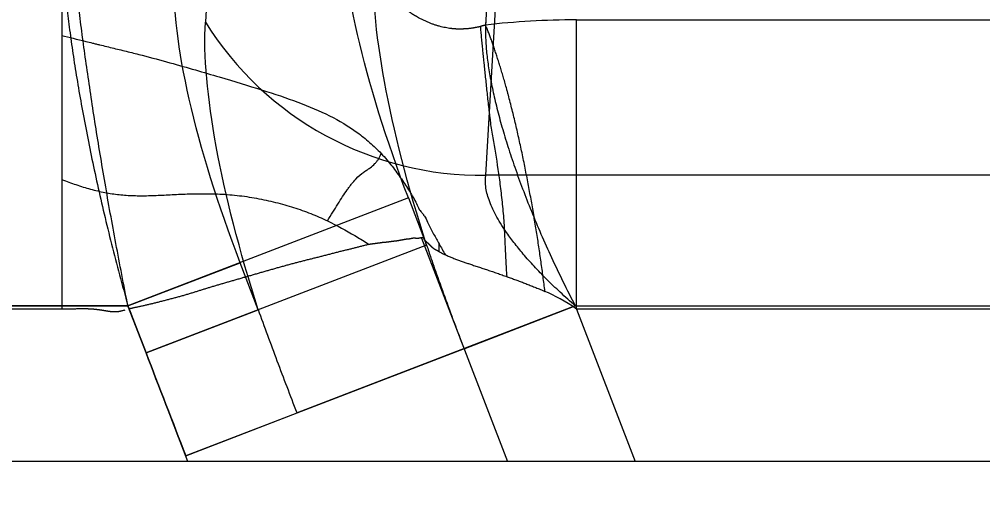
# Model space of a CAD drawing. Header units: millimetres. Extents: x 117382 to 126876, y -1151 to 1280.
# Drawn here: x 125438.44 to 125444.63, y 808.44 to 811.59 of the extents above; entities that cross this region are included whole.
import ezdxf

# ---------------------------------------------------------------- set-up
doc = ezdxf.new("R2010")
doc.units = ezdxf.units.MM
doc.linetypes.add('HIDDEN', pattern=[0])
for name, color, linetype in [('DIE_P', 2, 'Continuous'), ('DIM', 4, 'Continuous'), ('PRESS', 3, 'Continuous'), ('TEXT', 4, 'Continuous')]:
    doc.layers.add(name, color=color, linetype=linetype)
doc.styles.get("Standard").update_dxf_attribs({"font": 'txt.shx', "width": 0.85, "bigfont": 'ctxt.shx'})
doc.dimstyles.new('T-2-WX', dxfattribs={"dimtxt": 2, "dimasz": 2, "dimexe": 0.5, "dimexo": 0.5, "dimgap": 0.5, "dimtad": 1, "dimtxsty": 'Standard', "dimblk": 'OPEN30', "dimcen": 0, "dimazin": 3, "dimtfac": 1, "dimtmove": 0, "dimatfit": 3, "dimldrblk": 'OPEN30', "dimlwd": -1, "dimlwe": -1})

# ---------------------------------------------------------------- blocks, each defined once
blk = doc.blocks.new('*u7587')
at = {"layer": 'DIE_P', "color": 155, "linetype": 'Continuous', "lineweight": 13}
for p, q in [((-46.1064, -35.3862), (-46.248, -37.8074)), ((-45.6636, -39.6318), (-45.6636, -37.7742)), ((-45.6636, -37.7742), (-36.4846, -37.7742)), ((-46.6597, -39.1774), (-46.1083, -40.6114)), ((-48.9724, -39.6318), (-59.8034, -39.6318)), ((-48.1618, -40.6114), (-48.5423, -39.6216)), ((-45.6636, -39.6318), (-45.287, -40.6114)), ((-36.4846, -39.6318), (-45.6636, -39.6318))]:
    blk.add_line(p, q, dxfattribs=at)
for centre, major_axis, ratio, start_param, end_param in [((-44.9316, -39.6781), (-3.2793, 0.6093), 0.550023, 5.03817, 5.225038), ((-44.9316, -41.5356), (-1.2412, 2.0298), 0.288266, 5.715577, 5.902445)]:
    blk.add_ellipse(centre, major_axis=major_axis, ratio=ratio, start_param=start_param, end_param=end_param, dxfattribs=at)
for points, knots in [([(-48.9742, -36.086), (-48.9739, -36.0874), (-48.9733, -36.0901), (-48.9732, -36.0941), (-48.9731, -36.0981), (-48.973, -36.102), (-48.9729, -36.106), (-48.9728, -36.1099), (-48.9727, -36.1138), (-48.9726, -36.1176), (-48.9725, -36.1214), (-48.9724, -36.1252), (-48.9724, -36.1289), (-48.9724, -36.1326), (-48.9724, -36.1363), (-48.9723, -36.1399), (-48.9723, -36.1436), (-48.9723, -36.1472), (-48.9723, -36.1507), (-48.9723, -36.1542), (-48.9723, -36.1577), (-48.9723, -36.1612), (-48.9723, -36.1646), (-48.9723, -36.168), (-48.9722, -36.1714), (-48.9722, -36.1747), (-48.9722, -36.178), (-48.9722, -36.1813), (-48.9722, -36.1845), (-48.9722, -36.1877), (-48.9722, -36.1909), (-48.9722, -36.194), (-48.9721, -36.1971), (-48.9721, -36.2001), (-48.9721, -36.2032), (-48.9721, -36.2061), (-48.9722, -36.2091), (-48.9722, -36.212), (-48.9722, -36.2149), (-48.9722, -36.2177), (-48.9722, -36.2205), (-48.9722, -36.2232), (-48.9723, -36.226), (-48.9723, -36.2286), (-48.9723, -36.2313), (-48.9726, -36.2459), (-48.9728, -36.273), (-48.9727, -36.313), (-48.9724, -36.3538), (-48.9724, -36.3966), (-48.9723, -36.4411), (-48.9723, -36.487), (-48.9724, -36.5326), (-48.9723, -36.5781), (-48.9722, -36.6232), (-48.9723, -36.668), (-48.9724, -36.7123), (-48.9725, -36.7684), (-48.9722, -36.8371), (-48.972, -36.9193), (-48.9715, -37.0025), (-48.9712, -37.0866), (-48.9713, -37.1716), (-48.9715, -37.2575), (-48.9719, -37.3441), (-48.9721, -37.4314), (-48.9724, -37.5194), (-48.9724, -37.5881), (-48.9724, -37.637), (-48.9724, -37.6658), (-48.9724, -37.6948), (-48.9724, -37.724), (-48.9724, -37.7535), (-48.9724, -37.7833), (-48.9725, -37.8132), (-48.9725, -37.8434), (-48.9725, -37.8637), (-48.9725, -37.8738)], [0, 0, 0, 0, 0.003219, 0.006298, 0.009334, 0.012371, 0.015396, 0.018392, 0.021348, 0.024262, 0.027139, 0.029983, 0.032798, 0.035585, 0.038345, 0.041078, 0.043782, 0.046457, 0.049101, 0.051717, 0.054304, 0.056862, 0.05939, 0.061888, 0.064357, 0.066796, 0.069205, 0.071585, 0.073935, 0.076255, 0.078545, 0.080806, 0.083036, 0.085237, 0.087408, 0.089549, 0.09166, 0.093741, 0.095792, 0.097813, 0.099804, 0.101764, 0.103695, 0.105596, 0.107467, 0.109308, 0.13671, 0.164111, 0.191519, 0.218907, 0.24856, 0.277558, 0.305923, 0.33365, 0.360727, 0.387155, 0.412953, 0.438112, 0.483701, 0.528877, 0.573637, 0.618, 0.66196, 0.705528, 0.748765, 0.791658, 0.834229, 0.876509, 0.890009, 0.903562, 0.917168, 0.930831, 0.944556, 0.958339, 0.972175, 0.986063, 1, 1, 1, 1]), ([(-46.2795, -37.8162), (-46.2815, -37.8168), (-46.2854, -37.818), (-46.2913, -37.8195), (-46.2972, -37.8208), (-46.303, -37.822), (-46.3088, -37.823), (-46.3145, -37.8239), (-46.3202, -37.8249), (-46.3258, -37.8258), (-46.3315, -37.8268), (-46.3371, -37.8277), (-46.3427, -37.8285), (-46.3483, -37.8293), (-46.3539, -37.8299), (-46.3595, -37.8306), (-46.365, -37.8311), (-46.3705, -37.8316), (-46.376, -37.832), (-46.3814, -37.8323), (-46.3868, -37.8326), (-46.3922, -37.8328), (-46.3976, -37.833), (-46.4029, -37.8332), (-46.4083, -37.8333), (-46.4136, -37.8333), (-46.4188, -37.8333), (-46.4241, -37.8332), (-46.4293, -37.8331), (-46.4345, -37.8329), (-46.4397, -37.8326), (-46.4448, -37.8323), (-46.4499, -37.8319), (-46.455, -37.8315), (-46.4601, -37.831), (-46.4652, -37.8305), (-46.4746, -37.8294), (-46.4884, -37.8275), (-46.5067, -37.8242), (-46.5251, -37.8202), (-46.5437, -37.8156), (-46.5624, -37.8102), (-46.5811, -37.8041), (-46.6, -37.7972), (-46.6188, -37.7896), (-46.6378, -37.7812), (-46.6567, -37.7721), (-46.6704, -37.7649), (-46.679, -37.7602), (-46.6825, -37.7583), (-46.686, -37.7563), (-46.6895, -37.7543), (-46.693, -37.7523), (-46.6965, -37.7503), (-46.6999, -37.7482), (-46.7034, -37.7461), (-46.7069, -37.744), (-46.7103, -37.7419), (-46.7137, -37.7397), (-46.7172, -37.7376), (-46.7206, -37.7354), (-46.724, -37.7332), (-46.7274, -37.7309), (-46.7308, -37.7287), (-46.7342, -37.7264), (-46.7375, -37.7241), (-46.7409, -37.7218), (-46.7443, -37.7194), (-46.7476, -37.7171), (-46.7509, -37.7147), (-46.7543, -37.7123), (-46.7576, -37.7098), (-46.7609, -37.7074), (-46.7642, -37.7049), (-46.7675, -37.7024), (-46.7707, -37.6998), (-46.774, -37.6973), (-46.7772, -37.6947), (-46.7805, -37.6921), (-46.7837, -37.6895), (-46.7869, -37.6869), (-46.7901, -37.6842), (-46.7933, -37.6815), (-46.7965, -37.6788), (-46.7997, -37.6761), (-46.8029, -37.6733), (-46.806, -37.6705), (-46.8092, -37.6677), (-46.8123, -37.6649), (-46.8154, -37.6621), (-46.8185, -37.6592), (-46.8216, -37.6563), (-46.8247, -37.6534), (-46.8277, -37.6505), (-46.8308, -37.6475), (-46.8338, -37.6445), (-46.8368, -37.6415), (-46.8398, -37.6385), (-46.8428, -37.6355), (-46.8458, -37.6324), (-46.8488, -37.6293), (-46.8517, -37.6262), (-46.8547, -37.6231), (-46.8576, -37.6199), (-46.8605, -37.6168), (-46.8634, -37.6136), (-46.8663, -37.6104), (-46.8691, -37.6071), (-46.872, -37.6039), (-46.8748, -37.6006), (-46.8777, -37.5973), (-46.8805, -37.594), (-46.8833, -37.5906), (-46.886, -37.5872), (-46.8888, -37.5839), (-46.8915, -37.5805), (-46.8943, -37.577), (-46.897, -37.5736), (-46.8997, -37.5701), (-46.9023, -37.5666), (-46.905, -37.5631), (-46.9076, -37.5596), (-46.9103, -37.556), (-46.9129, -37.5524), (-46.9155, -37.5488), (-46.918, -37.5452), (-46.9206, -37.5415), (-46.9231, -37.5378), (-46.9256, -37.5342), (-46.9281, -37.5304), (-46.9306, -37.5267), (-46.9331, -37.523), (-46.9355, -37.5192), (-46.9379, -37.5154), (-46.9404, -37.5116), (-46.9427, -37.5077), (-46.9451, -37.5038), (-46.9475, -37.4999), (-46.9498, -37.496), (-46.9521, -37.492), (-46.9544, -37.4881), (-46.9566, -37.4841), (-46.9589, -37.4801), (-46.9612, -37.476), (-46.9634, -37.4719), (-46.9655, -37.4679), (-46.9674, -37.4641), (-46.9696, -37.4597), (-46.9711, -37.4568), (-46.9721, -37.455)], [0, 0, 0, 0, 0.007821, 0.015498, 0.022928, 0.030126, 0.037174, 0.044163, 0.051157, 0.058179, 0.065219, 0.072247, 0.079233, 0.08616, 0.09303, 0.099848, 0.106625, 0.113347, 0.119989, 0.126567, 0.133105, 0.139626, 0.146143, 0.152622, 0.159058, 0.165453, 0.171804, 0.17811, 0.184372, 0.19059, 0.196769, 0.202931, 0.20907, 0.215185, 0.221274, 0.227329, 0.233346, 0.254923, 0.276846, 0.299043, 0.321418, 0.344201, 0.367233, 0.390612, 0.41437, 0.438455, 0.462958, 0.487835, 0.492511, 0.497191, 0.501877, 0.506568, 0.511266, 0.515969, 0.520678, 0.525394, 0.530117, 0.534845, 0.539578, 0.544317, 0.54906, 0.553809, 0.558564, 0.563326, 0.568095, 0.572871, 0.577656, 0.582447, 0.587246, 0.592051, 0.596863, 0.601681, 0.606506, 0.611338, 0.616178, 0.621025, 0.62588, 0.630743, 0.635613, 0.640492, 0.645378, 0.650271, 0.655171, 0.66008, 0.664998, 0.669925, 0.674858, 0.679797, 0.684744, 0.689702, 0.69467, 0.699646, 0.704629, 0.709619, 0.714617, 0.719622, 0.724637, 0.72966, 0.734693, 0.739735, 0.744786, 0.749847, 0.754917, 0.759994, 0.765079, 0.770173, 0.775276, 0.780388, 0.785509, 0.79064, 0.795781, 0.800933, 0.806094, 0.811266, 0.816448, 0.82164, 0.826841, 0.832052, 0.837273, 0.842503, 0.847744, 0.852994, 0.858255, 0.863526, 0.868811, 0.874109, 0.879419, 0.884741, 0.890072, 0.895413, 0.900762, 0.906121, 0.911491, 0.916872, 0.922268, 0.927683, 0.933119, 0.938569, 0.944027, 0.949482, 0.954944, 0.960435, 0.965975, 0.971591, 0.977311, 0.982817, 0.98769, 0.992202, 1, 1, 1, 1]), ([(-46.2485, -37.8084), (-46.2494, -37.8085), (-46.2511, -37.8087), (-46.2538, -37.8091), (-46.2566, -37.8097), (-46.2594, -37.8103), (-46.2622, -37.811), (-46.2651, -37.8118), (-46.268, -37.8127), (-46.2709, -37.8135), (-46.2738, -37.8144), (-46.2767, -37.8153), (-46.2786, -37.8159), (-46.2795, -37.8162)], [0, 0, 0, 0, 0.07697, 0.157414, 0.241547, 0.329382, 0.420444, 0.514176, 0.610005, 0.70728, 0.805215, 0.903002, 1, 1, 1, 1]), ([(-46.1106, -39.4224), (-46.1126, -39.3891), (-46.1146, -39.3539), (-46.1185, -39.2801), (-46.1203, -39.2414), (-46.1226, -39.191), (-46.1231, -39.1809), (-46.124, -39.1603), (-46.1244, -39.1499), (-46.126, -39.119), (-46.1296, -39.0576), (-46.1383, -38.958), (-46.1471, -38.8815), (-46.1565, -38.8067), (-46.1615, -38.7702), (-46.1771, -38.6635), (-46.1883, -38.5961), (-46.2026, -38.5157), (-46.2053, -38.4995), (-46.2105, -38.4667), (-46.2142, -38.4418), (-46.2175, -38.4165), (-46.2196, -38.3996), (-46.2206, -38.3911), (-46.2236, -38.3656), (-46.2255, -38.3488), (-46.2312, -38.2989), (-46.2347, -38.2663), (-46.2415, -38.2026), (-46.2448, -38.1716), (-46.2497, -38.1263), (-46.2513, -38.1114), (-46.2544, -38.082), (-46.256, -38.0674), (-46.2604, -38.0241), (-46.2633, -37.996), (-46.2674, -37.9551), (-46.2688, -37.9417), (-46.2707, -37.9218), (-46.2714, -37.9152), (-46.2726, -37.9021), (-46.2732, -37.8955), (-46.2744, -37.8825), (-46.2749, -37.8761), (-46.276, -37.8634), (-46.2766, -37.8573), (-46.2777, -37.8452), (-46.2782, -37.8393), (-46.279, -37.8277), (-46.2793, -37.822), (-46.2795, -37.8163)], [0, 0, 0, 0, 0.0625, 0.0625, 0.125, 0.125, 0.140625, 0.140625, 0.15625, 0.15625, 0.1875, 0.25, 0.3125, 0.3125, 0.375, 0.375, 0.5, 0.5, 0.53125, 0.53125, 0.5625, 0.578125, 0.578125, 0.59375, 0.59375, 0.625, 0.625, 0.6875, 0.6875, 0.75, 0.75, 0.78125, 0.78125, 0.8125, 0.8125, 0.875, 0.875, 0.90625, 0.90625, 0.921875, 0.921875, 0.9375, 0.9375, 0.953125, 0.953125, 0.96875, 0.96875, 0.984375, 0.984375, 1, 1, 1, 1]), ([(-45.8666, -39.5182), (-45.8685, -39.5026), (-45.8725, -39.4712), (-45.8786, -39.4241), (-45.885, -39.3767), (-45.8916, -39.329), (-45.8985, -39.2809), (-45.9057, -39.2326), (-45.9132, -39.1839), (-45.9209, -39.135), (-45.9288, -39.0859), (-45.937, -39.0366), (-45.9454, -38.9872), (-45.954, -38.9377), (-45.9629, -38.8882), (-45.972, -38.8386), (-45.9815, -38.789), (-45.9912, -38.7394), (-46.0012, -38.69), (-46.0114, -38.6407), (-46.0218, -38.5916), (-46.0325, -38.5428), (-46.0435, -38.4942), (-46.0547, -38.446), (-46.0662, -38.3981), (-46.0779, -38.3507), (-46.0898, -38.3037), (-46.0996, -38.2665), (-46.1072, -38.2385), (-46.1123, -38.2196), (-46.1174, -38.201), (-46.1225, -38.1827), (-46.1277, -38.1646), (-46.1328, -38.1468), (-46.1379, -38.1292), (-46.143, -38.1119), (-46.1481, -38.0949), (-46.1532, -38.0781), (-46.1583, -38.0616), (-46.1634, -38.0454), (-46.1685, -38.0294), (-46.1735, -38.0136), (-46.1786, -37.9981), (-46.1836, -37.9829), (-46.1886, -37.9678), (-46.1936, -37.953), (-46.1986, -37.9384), (-46.2035, -37.924), (-46.2086, -37.91), (-46.2136, -37.8963), (-46.2185, -37.8828), (-46.2235, -37.8696), (-46.2284, -37.8568), (-46.2335, -37.8444), (-46.2385, -37.8322), (-46.2436, -37.8202), (-46.2468, -37.8123), (-46.2485, -37.8084)], [0, 0, 0, 0, 0.022678, 0.045521, 0.068563, 0.09183, 0.115344, 0.139117, 0.163149, 0.187423, 0.211929, 0.236664, 0.261633, 0.286845, 0.312311, 0.338045, 0.364049, 0.390299, 0.416786, 0.443522, 0.470532, 0.497811, 0.52535, 0.553144, 0.581207, 0.609562, 0.638224, 0.6672, 0.679318, 0.691397, 0.703437, 0.715425, 0.727357, 0.739242, 0.751083, 0.762881, 0.774635, 0.786345, 0.798009, 0.809627, 0.8212, 0.832726, 0.844212, 0.85567, 0.867108, 0.878546, 0.889968, 0.901339, 0.912627, 0.923838, 0.934993, 0.946081, 0.957028, 0.967797, 0.978491, 0.989228, 1, 1, 1, 1]), ([(-48.9725, -37.8738), (-48.9725, -37.8923), (-48.9726, -37.9294), (-48.9726, -37.9856), (-48.9725, -38.0426), (-48.9724, -38.1002), (-48.9723, -38.1586), (-48.9722, -38.2177), (-48.9722, -38.2776), (-48.9722, -38.3381), (-48.9723, -38.3994), (-48.9723, -38.4613), (-48.9724, -38.524), (-48.9724, -38.5731), (-48.9724, -38.6088), (-48.9723, -38.6314), (-48.9723, -38.6556), (-48.9722, -38.6812), (-48.9722, -38.7084), (-48.9721, -38.7372), (-48.9721, -38.7675), (-48.9721, -38.7882), (-48.9721, -38.7988)], [0, 0, 0, 0, 0.06246, 0.125323, 0.18859, 0.252275, 0.316362, 0.380877, 0.445897, 0.511333, 0.577185, 0.643487, 0.710252, 0.77746, 0.799746, 0.823611, 0.849065, 0.87611, 0.904735, 0.934932, 0.966688, 1, 1, 1, 1]), ([(-48.9724, -37.8739), (-48.9257, -37.8861), (-48.8746, -37.8987), (-48.8042, -37.9159), (-48.7827, -37.9211), (-48.7603, -37.9266), (-48.7453, -37.9303), (-48.7377, -37.9322), (-48.6996, -37.9416), (-48.6384, -37.9563), (-48.5771, -37.9712), (-48.516, -37.9863), (-48.4856, -37.994), (-48.3951, -38.0174), (-48.336, -38.0334), (-48.2219, -38.0651), (-48.1667, -38.0808), (-48.0606, -38.1113), (-48.0096, -38.1262), (-47.8625, -38.1697), (-47.7723, -38.1969), (-47.6049, -38.2499), (-47.5275, -38.2758), (-47.3827, -38.33), (-47.3153, -38.3584), (-47.1887, -38.422), (-47.1294, -38.4572), (-47.0462, -38.5173), (-47.0193, -38.5387), (-46.968, -38.5836), (-46.9435, -38.6071), (-46.9201, -38.6321)], [0, 0, 0, 0, 0.0625, 0.0625, 0.078125, 0.085937, 0.085937, 0.09375, 0.09375, 0.125, 0.15625, 0.15625, 0.1875, 0.1875, 0.25, 0.25, 0.3125, 0.3125, 0.375, 0.375, 0.5, 0.5, 0.625, 0.625, 0.75, 0.75, 0.875, 0.875, 0.9375, 0.9375, 1, 1, 1, 1]), ([(-48.9721, -38.7988), (-48.9721, -38.8114), (-48.9721, -38.8373), (-48.9721, -38.8771), (-48.9722, -38.9189), (-48.9723, -38.9627), (-48.9723, -39.0085), (-48.9724, -39.0563), (-48.9724, -39.1007), (-48.9724, -39.1408), (-48.9725, -39.1756), (-48.9725, -39.2095), (-48.9725, -39.2426), (-48.9726, -39.2748), (-48.9727, -39.3061), (-48.9727, -39.3366), (-48.9728, -39.3661), (-48.9727, -39.3947), (-48.9727, -39.4225), (-48.9727, -39.4493), (-48.9727, -39.4752), (-48.9726, -39.5002), (-48.9726, -39.5243), (-48.9726, -39.5475), (-48.9725, -39.5698), (-48.9724, -39.5913), (-48.9723, -39.6118), (-48.9724, -39.6251), (-48.9724, -39.6317)], [0, 0, 0, 0, 0.046005, 0.094351, 0.144998, 0.197943, 0.253248, 0.310817, 0.370611, 0.413524, 0.455324, 0.496045, 0.535675, 0.574218, 0.6117, 0.648103, 0.683412, 0.717639, 0.750769, 0.782786, 0.813707, 0.843536, 0.87228, 0.899956, 0.92659, 0.952182, 0.976684, 1, 1, 1, 1]), ([(-46.5457, -39.264), (-46.5457, -39.2632), (-46.5458, -39.2625), (-46.5463, -39.2477), (-46.5465, -39.2296), (-46.5468, -39.2134)], [0, 0, 0, 0, 0.053088, 0.053088, 1, 1, 1, 1]), ([(-46.5457, -39.2636), (-46.5425, -39.2654), (-46.5361, -39.2689), (-46.5264, -39.2739), (-46.5167, -39.2786), (-46.5101, -39.2817), (-46.5069, -39.2832)], [0, 0, 0, 0, 0.256753, 0.509547, 0.756817, 1, 1, 1, 1]), ([(-46.5069, -39.2832), (-46.5029, -39.2851), (-46.495, -39.2888), (-46.483, -39.2939), (-46.4711, -39.2989), (-46.4591, -39.3038), (-46.4471, -39.3085), (-46.4351, -39.313), (-46.4231, -39.3174), (-46.4111, -39.3218), (-46.3991, -39.326), (-46.3871, -39.3301), (-46.3752, -39.3343), (-46.3633, -39.3383), (-46.3515, -39.3422), (-46.3388, -39.3465), (-46.3251, -39.351), (-46.3104, -39.3559), (-46.2957, -39.3608), (-46.2808, -39.3657), (-46.2657, -39.3707), (-46.2506, -39.3757), (-46.2354, -39.3808), (-46.2201, -39.3859), (-46.2047, -39.3911), (-46.1892, -39.3963), (-46.1736, -39.4017), (-46.1579, -39.4071), (-46.1422, -39.4126), (-46.1264, -39.4181), (-46.1158, -39.4219), (-46.1105, -39.4238)], [0, 0, 0, 0, 0.036961, 0.073127, 0.108507, 0.143288, 0.177724, 0.211595, 0.24475, 0.277355, 0.309598, 0.341445, 0.372636, 0.403284, 0.433471, 0.463267, 0.499678, 0.535914, 0.572026, 0.60798, 0.643943, 0.679865, 0.715633, 0.751244, 0.786866, 0.822499, 0.858092, 0.893605, 0.929055, 0.964513, 1, 1, 1, 1]), ([(-46.1105, -39.4238), (-46.1058, -39.4255), (-46.0966, -39.4288), (-46.0826, -39.4339), (-46.0685, -39.439), (-46.0544, -39.4441), (-46.0402, -39.4493), (-46.026, -39.4547), (-46.0118, -39.4601), (-45.9975, -39.4657), (-45.9832, -39.4713), (-45.9688, -39.477), (-45.9542, -39.4824), (-45.9397, -39.4881), (-45.9252, -39.494), (-45.9106, -39.5), (-45.896, -39.506), (-45.8813, -39.5121), (-45.8715, -39.5162), (-45.8666, -39.5182)], [0, 0, 0, 0, 0.058182, 0.116306, 0.174537, 0.232905, 0.291372, 0.349882, 0.408407, 0.466973, 0.525674, 0.584534, 0.643513, 0.702577, 0.76176, 0.821097, 0.880599, 0.940249, 1, 1, 1, 1])]:
    blk.add_open_spline(points, degree=3, knots=knots, dxfattribs=at)
at = {"layer": 'DIE_P', "color": 2, "linetype": 'Continuous', "lineweight": 13}
for points, degree, knots in [([(-47.2656, -39.065), (-47.2414, -39.0263), (-47.2192, -38.9904), (-47.1773, -38.9243), (-47.1577, -38.8939), (-47.1336, -38.8597), (-47.1288, -38.853), (-47.1192, -38.8401), (-47.1145, -38.8339), (-47.1004, -38.8163), (-47.0911, -38.8059), (-47.0642, -38.778), (-47.0472, -38.7639), (-47.0242, -38.747), (-47.0169, -38.7421), (-47.0068, -38.7354), (-47.0035, -38.7333), (-46.9972, -38.729), (-46.982, -38.7182), (-46.9692, -38.7069), (-46.9559, -38.6931), (-46.9498, -38.686), (-46.9443, -38.6788), (-46.9408, -38.674), (-46.9391, -38.6716), (-46.9342, -38.6638), (-46.9312, -38.6581), (-46.9254, -38.6458), (-46.9227, -38.6392), (-46.9201, -38.6321)], 3, [0, 0, 0, 0, 0.125, 0.125, 0.25, 0.25, 0.28125, 0.28125, 0.3125, 0.3125, 0.375, 0.375, 0.5, 0.5, 0.5625, 0.5625, 0.59375, 0.59375, 0.625, 0.75, 0.75, 0.8125, 0.84375, 0.84375, 0.875, 0.875, 0.9375, 0.9375, 1, 1, 1, 1]), ([(-46.9201, -38.6321), (-46.8944, -38.6594), (-46.871, -38.6872), (-46.8384, -38.7288), (-46.828, -38.7427), (-46.8081, -38.7699), (-46.7987, -38.7833), (-46.7806, -38.8092), (-46.7717, -38.8221), (-46.754, -38.8484), (-46.7453, -38.8618), (-46.7328, -38.8821), (-46.7288, -38.8887), (-46.721, -38.9019), (-46.7172, -38.9084), (-46.7061, -38.928), (-46.6989, -38.9412), (-46.6854, -38.9681), (-46.6805, -38.9798), (-46.6762, -38.9891), (-46.6755, -38.9907), (-46.6744, -38.9927), (-46.6741, -38.9933), (-46.6734, -38.9944), (-46.6713, -38.9974), (-46.6652, -39.004), (-46.6568, -39.0137), (-46.6508, -39.0216), (-46.6496, -39.0232), (-46.6471, -39.0268), (-46.6457, -39.0286), (-46.642, -39.0342), (-46.6303, -39.0528), (-46.6222, -39.071), (-46.6123, -39.0941), (-46.6068, -39.1053), (-46.5978, -39.1223), (-46.5947, -39.1281), (-46.5885, -39.1394), (-46.573, -39.1672), (-46.5582, -39.1931), (-46.5468, -39.2134)], 3, [0, 0, 0, 0, 0.125, 0.125, 0.1875, 0.1875, 0.25, 0.25, 0.3125, 0.3125, 0.375, 0.375, 0.40625, 0.40625, 0.4375, 0.4375, 0.5, 0.5, 0.5625, 0.5625, 0.578125, 0.578125, 0.585937, 0.585937, 0.59375, 0.625, 0.65625, 0.65625, 0.664062, 0.664062, 0.671875, 0.671875, 0.6875, 0.75, 0.75, 0.8125, 0.8125, 0.84375, 0.84375, 0.875, 1, 1, 1, 1]), ([(-48.9723, -38.7987), (-48.9576, -38.8047), (-48.9427, -38.8106), (-48.9125, -38.8219), (-48.8972, -38.8274), (-48.8663, -38.838), (-48.8507, -38.8432), (-48.8196, -38.8528), (-48.804, -38.8573), (-48.7575, -38.8699), (-48.7266, -38.877), (-48.6652, -38.8887), (-48.6347, -38.8933), (-48.5735, -38.9), (-48.5428, -38.9021), (-48.496, -38.9036), (-48.4802, -38.9038), (-48.4484, -38.9039), (-48.4323, -38.9036), (-48.3998, -38.9029), (-48.3833, -38.9023), (-48.3498, -38.901), (-48.3328, -38.9002), (-48.2809, -38.8977), (-48.2451, -38.8958), (-48.1712, -38.8926), (-48.1329, -38.8913), (-48.0539, -38.8904), (-48.0132, -38.8907), (-47.9511, -38.8932), (-47.9302, -38.8944), (-47.8883, -38.8975), (-47.8673, -38.8994), (-47.8252, -38.904), (-47.8041, -38.9067), (-47.7622, -38.9128), (-47.7413, -38.9162), (-47.6999, -38.9238), (-47.6792, -38.928), (-47.6385, -38.9369), (-47.6184, -38.9416), (-47.559, -38.9564), (-47.5204, -38.9674), (-47.464, -38.9853), (-47.4455, -38.9916), (-47.4086, -39.0046), (-47.3904, -39.0114), (-47.3361, -39.0328), (-47.3005, -39.0483), (-47.2656, -39.065)], 3, [0, 0, 0, 0, 0.03125, 0.03125, 0.0625, 0.0625, 0.09375, 0.09375, 0.125, 0.125, 0.1875, 0.1875, 0.25, 0.25, 0.3125, 0.3125, 0.34375, 0.34375, 0.375, 0.375, 0.40625, 0.40625, 0.4375, 0.4375, 0.5, 0.5, 0.5625, 0.5625, 0.625, 0.625, 0.65625, 0.65625, 0.6875, 0.6875, 0.71875, 0.71875, 0.75, 0.75, 0.78125, 0.78125, 0.8125, 0.8125, 0.875, 0.875, 0.90625, 0.90625, 0.9375, 0.9375, 1, 1, 1, 1]), ([(-47.2656, -39.065), (-47.2043, -39.0943), (-47.1432, -39.1276), (-47.0624, -39.1756), (-47.036, -39.1922), (-47.0058, -39.2114), (-47.001, -39.2145), (-46.996, -39.2179)], 3, [0, 0, 0, 0, 0.629976, 0.629976, 0.944964, 0.944964, 1, 1, 1, 1]), ([(-46.9998, -39.2153), (-46.9983, -39.2151), (-46.9953, -39.2147), (-46.9908, -39.214), (-46.9862, -39.2134), (-46.9816, -39.2128), (-46.9769, -39.2123), (-46.9723, -39.2117), (-46.9676, -39.2111), (-46.963, -39.2105), (-46.9585, -39.2099), (-46.954, -39.2093), (-46.9495, -39.2087), (-46.9452, -39.2081), (-46.941, -39.2075), (-46.9368, -39.2069), (-46.9328, -39.2063), (-46.9289, -39.2057), (-46.9251, -39.2051), (-46.9214, -39.2045), (-46.9178, -39.204), (-46.9143, -39.2036), (-46.9108, -39.2032), (-46.9075, -39.2029), (-46.9042, -39.2026), (-46.9009, -39.2023), (-46.8977, -39.202), (-46.8944, -39.2017), (-46.8912, -39.2014), (-46.8879, -39.2011), (-46.8846, -39.2007), (-46.8813, -39.2003), (-46.8779, -39.1999), (-46.8745, -39.1995), (-46.871, -39.1991), (-46.8675, -39.1986), (-46.8639, -39.1982), (-46.8603, -39.1977), (-46.8567, -39.1972), (-46.8529, -39.1967), (-46.8492, -39.1962), (-46.8454, -39.1957), (-46.8415, -39.1953), (-46.8376, -39.1948), (-46.8337, -39.1944), (-46.8298, -39.194), (-46.8259, -39.1936), (-46.8219, -39.1931), (-46.8179, -39.1925), (-46.8138, -39.1918), (-46.8097, -39.1911), (-46.8056, -39.1904), (-46.8014, -39.1896), (-46.7973, -39.1888), (-46.7931, -39.188), (-46.7889, -39.1873), (-46.7847, -39.1865), (-46.7806, -39.1858), (-46.7766, -39.185), (-46.7726, -39.1843), (-46.7688, -39.1836), (-46.765, -39.1829), (-46.7613, -39.1823), (-46.7577, -39.1817), (-46.7543, -39.1813), (-46.751, -39.181), (-46.7477, -39.1809), (-46.7446, -39.1807), (-46.7415, -39.1803), (-46.7385, -39.1799), (-46.7356, -39.1794), (-46.7327, -39.1789), (-46.7298, -39.1783), (-46.727, -39.1777), (-46.7242, -39.1771), (-46.7214, -39.1765), (-46.7186, -39.176), (-46.7159, -39.1755), (-46.7132, -39.1751), (-46.7104, -39.1749), (-46.7077, -39.1748), (-46.7049, -39.1748), (-46.702, -39.1751), (-46.699, -39.1754), (-46.6961, -39.1757), (-46.693, -39.1761), (-46.6898, -39.1765), (-46.6867, -39.1766), (-46.6837, -39.1765), (-46.6807, -39.1762), (-46.6779, -39.1758), (-46.6751, -39.1752), (-46.6724, -39.1746), (-46.6698, -39.174), (-46.6673, -39.1733), (-46.6649, -39.1727), (-46.6627, -39.1721), (-46.6612, -39.1718), (-46.6605, -39.1717)], 3, [0, 0, 0, 0, 0.009845, 0.019918, 0.030181, 0.040595, 0.051114, 0.061695, 0.072295, 0.082872, 0.093387, 0.103804, 0.114091, 0.124222, 0.134174, 0.143931, 0.153482, 0.162819, 0.17194, 0.180847, 0.189545, 0.198043, 0.206349, 0.214473, 0.22244, 0.230359, 0.238261, 0.246214, 0.25433, 0.262629, 0.271126, 0.279835, 0.288766, 0.297925, 0.307319, 0.316946, 0.326804, 0.336889, 0.347189, 0.357694, 0.368386, 0.379246, 0.390252, 0.401377, 0.412593, 0.423868, 0.435307, 0.447023, 0.458987, 0.471166, 0.483522, 0.496012, 0.508589, 0.5212, 0.53379, 0.546352, 0.559005, 0.571721, 0.584456, 0.597158, 0.609769, 0.622225, 0.634454, 0.646381, 0.657921, 0.668988, 0.679548, 0.690123, 0.700831, 0.711637, 0.722503, 0.733393, 0.744271, 0.755103, 0.765855, 0.776493, 0.786987, 0.79731, 0.807435, 0.817342, 0.827013, 0.836435, 0.845622, 0.854959, 0.864558, 0.874373, 0.884402, 0.894806, 0.905525, 0.916462, 0.927515, 0.938586, 0.949576, 0.960386, 0.970923, 0.981096, 0.990816, 1, 1, 1, 1]), ([(-46.6605, -39.1718), (-46.6599, -39.1717), (-46.6587, -39.1714), (-46.6569, -39.1712), (-46.6553, -39.1711), (-46.6538, -39.1712), (-46.6525, -39.1715), (-46.6512, -39.172), (-46.6502, -39.1727), (-46.6492, -39.1736), (-46.6483, -39.1747), (-46.6477, -39.1757), (-46.6471, -39.1767), (-46.6467, -39.1777), (-46.6464, -39.1786), (-46.6462, -39.1794), (-46.6459, -39.1802), (-46.6456, -39.181), (-46.6453, -39.1817), (-46.645, -39.1824), (-46.6447, -39.1831), (-46.6443, -39.1837), (-46.644, -39.1843), (-46.6436, -39.1849), (-46.6433, -39.1855), (-46.6429, -39.1861), (-46.6424, -39.1867), (-46.642, -39.1873), (-46.6415, -39.1878), (-46.6411, -39.1884), (-46.6405, -39.189), (-46.64, -39.1896), (-46.6395, -39.1902), (-46.639, -39.1908), (-46.6384, -39.1913), (-46.6379, -39.1919), (-46.6374, -39.1924), (-46.6368, -39.193), (-46.6363, -39.1935), (-46.6357, -39.194), (-46.6352, -39.1945), (-46.6346, -39.195), (-46.634, -39.1956), (-46.6335, -39.1961), (-46.6329, -39.1966), (-46.6323, -39.1971), (-46.6317, -39.1976), (-46.6311, -39.1981), (-46.6304, -39.1987), (-46.6298, -39.1992), (-46.6291, -39.1997), (-46.6285, -39.2003), (-46.6278, -39.2008), (-46.6271, -39.2014), (-46.6265, -39.2019), (-46.6258, -39.2025), (-46.6251, -39.2031), (-46.6244, -39.2036), (-46.6236, -39.2042), (-46.6229, -39.2048), (-46.6222, -39.2054), (-46.6215, -39.2061), (-46.6207, -39.2067), (-46.62, -39.2073), (-46.6192, -39.208), (-46.6185, -39.2086), (-46.6177, -39.2093), (-46.6169, -39.21), (-46.6161, -39.2107), (-46.6154, -39.2114), (-46.6146, -39.2122), (-46.6138, -39.2129), (-46.613, -39.2137), (-46.6122, -39.2145), (-46.6114, -39.2153), (-46.6107, -39.2161), (-46.6099, -39.2169), (-46.6091, -39.2177), (-46.6083, -39.2185), (-46.6075, -39.2194), (-46.6067, -39.2202), (-46.6059, -39.221), (-46.6051, -39.2218), (-46.6043, -39.2226), (-46.6035, -39.2234), (-46.6027, -39.2242), (-46.6019, -39.2251), (-46.6011, -39.2259), (-46.6004, -39.2266), (-46.5996, -39.2274), (-46.5988, -39.2282), (-46.598, -39.229), (-46.5973, -39.2297), (-46.5965, -39.2305), (-46.5957, -39.2312), (-46.595, -39.2319), (-46.5942, -39.2327), (-46.5935, -39.2333), (-46.5927, -39.234), (-46.592, -39.2347), (-46.5913, -39.2353), (-46.5906, -39.2359), (-46.5898, -39.2365), (-46.5891, -39.2371), (-46.5884, -39.2377), (-46.5877, -39.2383), (-46.587, -39.2389), (-46.5863, -39.2394), (-46.5855, -39.24), (-46.5848, -39.2405), (-46.5841, -39.2411), (-46.5834, -39.2416), (-46.5826, -39.2421), (-46.5819, -39.2426), (-46.5812, -39.2431), (-46.5805, -39.2436), (-46.5797, -39.2441), (-46.579, -39.2446), (-46.5783, -39.2451), (-46.5775, -39.2455), (-46.5768, -39.246), (-46.5761, -39.2464), (-46.5754, -39.2468), (-46.5747, -39.2471), (-46.5739, -39.2475), (-46.5732, -39.2479), (-46.5725, -39.2482), (-46.5718, -39.2485), (-46.5711, -39.2489), (-46.5703, -39.2492), (-46.5696, -39.2495), (-46.5689, -39.2498), (-46.5682, -39.2502), (-46.5674, -39.2505), (-46.5667, -39.2509), (-46.566, -39.2512), (-46.5652, -39.2516), (-46.5645, -39.252), (-46.5638, -39.2523), (-46.563, -39.2527), (-46.5623, -39.2531), (-46.5615, -39.2536), (-46.5608, -39.254), (-46.56, -39.2544), (-46.5593, -39.2549), (-46.5585, -39.2553), (-46.5578, -39.2558), (-46.557, -39.2562), (-46.5563, -39.2567), (-46.5555, -39.2572), (-46.5548, -39.2577), (-46.554, -39.2582), (-46.5533, -39.2587), (-46.5525, -39.2592), (-46.5518, -39.2597), (-46.551, -39.2602), (-46.5502, -39.2607), (-46.5495, -39.2612), (-46.5487, -39.2617), (-46.548, -39.2622), (-46.5472, -39.2627), (-46.5465, -39.2632), (-46.546, -39.2635), (-46.5457, -39.2636)], 3, [0, 0, 0, 0, 0.025691, 0.04942, 0.071027, 0.090375, 0.107358, 0.121918, 0.134067, 0.14396, 0.1521, 0.158887, 0.164405, 0.168882, 0.172844, 0.176633, 0.180286, 0.183835, 0.187312, 0.190749, 0.194178, 0.197629, 0.201129, 0.204702, 0.20837, 0.212149, 0.216055, 0.2201, 0.224294, 0.228643, 0.233153, 0.237738, 0.242346, 0.246979, 0.25164, 0.25633, 0.26105, 0.2658, 0.270577, 0.275382, 0.28021, 0.285058, 0.289923, 0.294843, 0.299858, 0.30497, 0.310177, 0.315479, 0.320874, 0.32636, 0.331936, 0.3376, 0.343348, 0.349176, 0.355083, 0.361065, 0.367118, 0.373239, 0.379423, 0.385666, 0.391964, 0.398311, 0.404703, 0.411134, 0.417599, 0.424092, 0.430608, 0.437141, 0.443687, 0.450238, 0.456791, 0.46334, 0.469881, 0.476413, 0.482956, 0.489512, 0.496077, 0.502649, 0.509224, 0.515799, 0.52237, 0.528935, 0.53549, 0.542032, 0.548558, 0.555063, 0.561545, 0.568001, 0.574427, 0.58082, 0.587176, 0.593493, 0.599767, 0.605995, 0.612173, 0.6183, 0.624371, 0.630383, 0.636335, 0.642222, 0.648043, 0.653795, 0.659517, 0.665241, 0.670967, 0.676695, 0.682426, 0.688157, 0.69389, 0.699624, 0.70536, 0.711096, 0.716832, 0.722569, 0.728306, 0.734044, 0.739781, 0.745519, 0.751247, 0.756947, 0.762625, 0.768286, 0.773934, 0.779573, 0.785206, 0.790835, 0.796464, 0.802092, 0.807723, 0.813357, 0.818994, 0.824635, 0.830282, 0.835934, 0.841592, 0.847255, 0.852924, 0.8586, 0.864281, 0.869967, 0.875659, 0.881356, 0.887057, 0.892762, 0.898469, 0.904178, 0.909887, 0.915595, 0.921301, 0.927002, 0.932699, 0.938387, 0.944067, 0.949736, 0.955391, 0.961032, 0.966657, 0.972265, 0.977853, 0.983421, 0.988969, 0.994495, 1, 1, 1, 1]), ([(-48.5394, -39.6295), (-48.5371, -39.629), (-48.5323, -39.6278), (-48.525, -39.6262), (-48.5173, -39.6244), (-48.5093, -39.6226), (-48.5009, -39.6207), (-48.4921, -39.6187), (-48.4829, -39.6167), (-48.4734, -39.6146), (-48.4636, -39.6124), (-48.4534, -39.6102), (-48.4429, -39.608), (-48.4322, -39.6056), (-48.4214, -39.6031), (-48.4104, -39.6006), (-48.3993, -39.5979), (-48.388, -39.5952), (-48.3766, -39.5924), (-48.3651, -39.5895), (-48.3534, -39.5866), (-48.3417, -39.5836), (-48.3298, -39.5806), (-48.3179, -39.5775), (-48.3058, -39.5744), (-48.2937, -39.5713), (-48.2816, -39.5681), (-48.2694, -39.565), (-48.2572, -39.5618), (-48.245, -39.5586), (-48.2329, -39.5553), (-48.2209, -39.5521), (-48.209, -39.5488), (-48.1972, -39.5454), (-48.1855, -39.5421), (-48.1738, -39.5387), (-48.1623, -39.5354), (-48.1509, -39.532), (-48.1396, -39.5286), (-48.1285, -39.5252), (-48.1174, -39.5218), (-48.1064, -39.5184), (-48.0955, -39.5149), (-48.0846, -39.5114), (-48.0737, -39.508), (-48.0627, -39.5045), (-48.0516, -39.5011), (-48.0405, -39.4977), (-48.0293, -39.4943), (-48.018, -39.4909), (-48.0066, -39.4874), (-47.9951, -39.484), (-47.9835, -39.4806), (-47.9719, -39.4771), (-47.9602, -39.4737), (-47.9484, -39.4702), (-47.9365, -39.4667), (-47.9245, -39.4632), (-47.9125, -39.4597), (-47.9004, -39.4562), (-47.8882, -39.4527), (-47.876, -39.4491), (-47.8637, -39.4456), (-47.8514, -39.442), (-47.839, -39.4385), (-47.8266, -39.4349), (-47.8142, -39.4313), (-47.8018, -39.4278), (-47.7894, -39.4242), (-47.7769, -39.4206), (-47.7645, -39.4171), (-47.7521, -39.4135), (-47.7397, -39.41), (-47.7274, -39.4064), (-47.715, -39.4029), (-47.7027, -39.3993), (-47.6903, -39.3958), (-47.678, -39.3922), (-47.6657, -39.3887), (-47.6533, -39.3852), (-47.641, -39.3816), (-47.6287, -39.3781), (-47.6163, -39.3746), (-47.6039, -39.3711), (-47.5916, -39.3676), (-47.5792, -39.3641), (-47.5668, -39.3606), (-47.5544, -39.3572), (-47.5419, -39.3537), (-47.5295, -39.3503), (-47.5171, -39.3468), (-47.5046, -39.3434), (-47.4921, -39.3401), (-47.4797, -39.3367), (-47.4672, -39.3334), (-47.4548, -39.3302), (-47.4424, -39.327), (-47.43, -39.3238), (-47.4176, -39.3206), (-47.4052, -39.3175), (-47.3929, -39.3144), (-47.3805, -39.3113), (-47.3682, -39.3082), (-47.3558, -39.3052), (-47.3435, -39.3021), (-47.3311, -39.299), (-47.3187, -39.2959), (-47.3064, -39.2928), (-47.2939, -39.2896), (-47.2815, -39.2865), (-47.2691, -39.2833), (-47.2566, -39.2801), (-47.2442, -39.2769), (-47.2318, -39.2737), (-47.2194, -39.2705), (-47.2071, -39.2672), (-47.1949, -39.2641), (-47.1827, -39.261), (-47.1708, -39.2581), (-47.159, -39.2552), (-47.1473, -39.2524), (-47.1358, -39.2497), (-47.1245, -39.2469), (-47.1133, -39.2442), (-47.1022, -39.2414), (-47.0912, -39.2387), (-47.0802, -39.2359), (-47.0691, -39.233), (-47.0581, -39.2302), (-47.0469, -39.2273), (-47.0356, -39.2243), (-47.0242, -39.2213), (-47.0126, -39.2183), (-47.0049, -39.2163), (-47.001, -39.2154)], 3, [0, 0, 0, 0, 0.00386, 0.007947, 0.012241, 0.016739, 0.021439, 0.026341, 0.031445, 0.036748, 0.042248, 0.047945, 0.053796, 0.05975, 0.065805, 0.071956, 0.0782, 0.084532, 0.090947, 0.097441, 0.104009, 0.110646, 0.117346, 0.124104, 0.130914, 0.137771, 0.144668, 0.1516, 0.158543, 0.165465, 0.172361, 0.179226, 0.186055, 0.192846, 0.199593, 0.206296, 0.212952, 0.219557, 0.226111, 0.232619, 0.239082, 0.245507, 0.251898, 0.258279, 0.264696, 0.271158, 0.277666, 0.284226, 0.290838, 0.297506, 0.304231, 0.311015, 0.317859, 0.324763, 0.331728, 0.338753, 0.345838, 0.352982, 0.360183, 0.36744, 0.37475, 0.382111, 0.38952, 0.396973, 0.404468, 0.412001, 0.419568, 0.427165, 0.434787, 0.442431, 0.450093, 0.457768, 0.465454, 0.473153, 0.480868, 0.488601, 0.496354, 0.50413, 0.511932, 0.519763, 0.527623, 0.535516, 0.543444, 0.551408, 0.559411, 0.567452, 0.575534, 0.583657, 0.59182, 0.600023, 0.608267, 0.616549, 0.624867, 0.633221, 0.641605, 0.650014, 0.658449, 0.666911, 0.675399, 0.683916, 0.692468, 0.70106, 0.709698, 0.718389, 0.727137, 0.73595, 0.744831, 0.753785, 0.762816, 0.771924, 0.78111, 0.790371, 0.799704, 0.809101, 0.818554, 0.828041, 0.837511, 0.846947, 0.856342, 0.865691, 0.87499, 0.884233, 0.89342, 0.902576, 0.911732, 0.920923, 0.930186, 0.93956, 0.949081, 0.958786, 0.968705, 0.978864, 0.989283, 1, 1, 1, 1]), ([(-48.5672, -39.6392), (-48.6065, -39.6487), (-48.6143, -39.6497), (-48.6314, -39.6518), (-48.6569, -39.6491), (-48.6707, -39.6476), (-48.7109, -39.6408), (-48.7387, -39.6362), (-48.7682, -39.6336), (-48.8089, -39.6299), (-48.8708, -39.6313), (-48.9432, -39.6328), (-48.9724, -39.6317)], 2, [0, 0, 0, 0.125, 0.125, 0.25, 0.25, 0.375, 0.375, 0.5, 0.5, 0.75, 0.75, 1, 1, 1])]:
    blk.add_open_spline(points, degree=degree, knots=knots, dxfattribs=at)
blk.add_open_spline([(-46.5468, -39.2134), (-46.5341, -39.236), (-46.5207, -39.2597), (-46.5063, -39.2841)], degree=3, dxfattribs=at)
blk = doc.blocks.new('*D7650')
at = {"layer": 'Defpoints', "color": 0}
for p in [(125427.6019, 808.746), (125517.6019, 808.746), (125527.6019, 808.746)]:
    blk.add_point(p, dxfattribs=at)
at = {"layer": 'DIM', "color": 0}
blk.add_line((125518.1019, 808.746), (125529.2352, 808.746), dxfattribs=at)
at = {"layer": 'DIM', "color": 0, "lineweight": 5, "insert": (125528.6685, 810.246), "char_height": 2, "attachment_point": 5}
blk.add_mtext('0', dxfattribs=at)
blk = doc.blocks.new('_Open30')
blk = doc.blocks.new('*D7651')
at = {"layer": 'Defpoints', "color": 0}
for p in [(125474.6019, 870.726), (125527.6019, 870.726), (125427.6019, 808.746)]:
    blk.add_point(p, dxfattribs=at)
at = {"layer": 'DIM', "color": 0}
blk.add_line((125475.1019, 870.726), (125534.8209, 870.726), dxfattribs=at)
at = {"layer": 'DIM', "color": 0, "lineweight": 5, "insert": (125531.4614, 872.4165), "char_height": 2, "attachment_point": 5}
blk.add_mtext('61,98', dxfattribs=at)
blk = doc.blocks.new('*D7652')
at = {"layer": 'Defpoints', "color": 0}
for p in [(125517.6019, 885.746), (125527.6019, 885.746), (125427.6019, 808.746)]:
    blk.add_point(p, dxfattribs=at)
at = {"layer": 'DIM', "color": 0}
blk.add_line((125518.1019, 885.746), (125530.8543, 885.746), dxfattribs=at)
at = {"layer": 'DIM', "color": 0, "lineweight": 5, "insert": (125529.4781, 887.246), "char_height": 2, "attachment_point": 5}
blk.add_mtext('77', dxfattribs=at)
blk = doc.blocks.new('*D7654')
at = {"layer": 'Defpoints', "color": 0}
for p in [(125417.6019, 838.726), (125470.6019, 838.726), (125427.6019, 808.746)]:
    blk.add_point(p, dxfattribs=at)
at = {"layer": 'DIM', "color": 0}
blk.add_line((125470.1019, 838.726), (125410.3019, 838.726), dxfattribs=at)
at = {"layer": 'DIM', "color": 0, "lineweight": 5, "insert": (125413.7019, 840.4165), "char_height": 2, "attachment_point": 5}
blk.add_mtext('29,98', dxfattribs=at)
blk = doc.blocks.new('*D7655')
at = {"layer": 'Defpoints', "color": 0}
for p in [(125427.6019, 808.746), (125517.6019, 808.746), (125517.6019, 798.746)]:
    blk.add_point(p, dxfattribs=at)
at = {"layer": 'DIM', "color": 0}
blk.add_line((125517.6019, 808.246), (125517.6019, 795.4937), dxfattribs=at)
at = {"layer": 'DIM', "color": 0, "lineweight": 5, "insert": (125516.1019, 796.8699), "char_height": 2, "attachment_point": 5, "rotation": 90}
blk.add_mtext('90', dxfattribs=at)
blk = doc.blocks.new('*D7656')
at = {"layer": 'Defpoints', "color": 0}
for p in [(125470.6019, 838.726), (125427.6019, 808.746), (125470.6019, 798.746)]:
    blk.add_point(p, dxfattribs=at)
at = {"layer": 'DIM', "color": 0}
for p, q in [((125470.6019, 838.226), (125470.6019, 806.746)), ((125470.6019, 806.746), (125470.6019, 802.746)), ((125470.6019, 802.746), (125470.6019, 795.4937))]:
    blk.add_line(p, q, dxfattribs=at)
at = {"layer": 'DIM', "color": 0, "lineweight": 5, "insert": (125469.1019, 796.8699), "char_height": 2, "attachment_point": 5, "rotation": 90}
blk.add_mtext('43', dxfattribs=at)
blk = doc.blocks.new('*D7658')
at = {"layer": 'Defpoints', "color": 0}
for p in [(125517.6019, 895.746), (125517.6019, 885.746), (125427.6019, 808.746)]:
    blk.add_point(p, dxfattribs=at)
at = {"layer": 'DIM', "color": 0}
blk.add_line((125517.6019, 886.246), (125517.6019, 898.9984), dxfattribs=at)
at = {"layer": 'DIM', "color": 0, "lineweight": 5, "insert": (125516.1019, 897.6222), "char_height": 2, "attachment_point": 5, "rotation": 90}
blk.add_mtext('90', dxfattribs=at)
blk = doc.blocks.new('*D7659')
at = {"layer": 'Defpoints', "color": 0}
for p in [(125474.6019, 895.746), (125474.6019, 870.726), (125427.6019, 808.746)]:
    blk.add_point(p, dxfattribs=at)
at = {"layer": 'DIM', "color": 0}
for p, q in [((125474.6019, 891.746), (125474.6019, 898.9984)), ((125474.6019, 887.746), (125474.6019, 891.746)), ((125474.6019, 871.226), (125474.6019, 887.746))]:
    blk.add_line(p, q, dxfattribs=at)
at = {"layer": 'DIM', "color": 0, "lineweight": 5, "insert": (125473.1019, 897.6222), "char_height": 2, "attachment_point": 5, "rotation": 90}
blk.add_mtext('47', dxfattribs=at)

msp = doc.modelspace()

# ---------------------------------------------------------------- linework, layer by layer
at = {"layer": 'DIE_P', "lineweight": 5}
for p, q in [((125439.7758, 814.0072), (125439.6355, 811.5687)), ((125441.4386, 810.5847), (125441.579, 813.0231)), ((125451.2008, 810.5847), (125441.4386, 810.5847)), ((125440.941, 810.4394), (125439.1378, 809.746)), ((125440.941, 810.4394), (125441.0574, 810.1367)), ((125441.0574, 810.1367), (125439.2542, 809.4434)), ((125439.1378, 809.746), (125439.8591, 810.0234)), ((125439.9755, 809.7207), (125439.8591, 810.0234)), ((125439.1378, 809.746), (125427.87, 809.746)), ((125428.87, 809.746), (125439.1378, 809.746)), ((125439.1378, 809.746), (125439.2542, 809.4434)), ((125439.2542, 809.4434), (125439.1378, 809.746)), ((125439.2542, 809.4434), (125439.9755, 809.7207)), ((125442.0139, 809.746), (125440.2249, 809.0582)), ((125441.2983, 809.4709), (125442.0139, 809.746)), ((125442.0139, 809.746), (125451.2008, 809.746)), ((125442.0139, 809.746), (125451.2008, 809.746)), ((125441.2983, 809.4709), (125439.5093, 808.7831)), ((125439.5093, 808.7831), (125440.2249, 809.0582))]:
    msp.add_line(p, q, dxfattribs=at)
at = {"layer": 'DIE_P', "color": 1, "linetype": 'Continuous', "lineweight": 5}
msp.add_lwpolyline([(125515.6017, 808.746), (125429.602, 808.746, -0.414214), (125427.602, 810.746), (125427.602, 882.746, -0.414214), (125430.602, 885.746), (125510.1875, 885.746, -0.198912), (125512.3088, 884.8674), (125516.723, 880.4532, -0.198912), (125517.6017, 878.3318), (125517.6017, 810.746, -0.414214)], format="xyb", close=True, dxfattribs=at)
at = {"layer": 'DIE_P', "lineweight": 5}
msp.add_arc((125441.4125, 812.6809), 2.0964, 212.04106, 270.71408, dxfattribs=at)
at = {"layer": 'DIE_P', "lineweight": 5, "extrusion": (-2.46519e-32, -4.44089e-16, -1)}
for centre in [(125441.5726, 810.4394), (125440.4907, 810.0234)]:
    msp.add_ellipse(centre, major_axis=(-0.9059, 2.1885), ratio=0.247657, start_param=4.814545, end_param=5.809382, dxfattribs=at)
at = {"layer": 'DIE_P', "lineweight": 5, "extrusion": (4.93038e-32, -4.44089e-16, -1)}
msp.add_ellipse((125442.1538, 809.4687), major_axis=(-1.2353, 2.9844), ratio=0.247657, start_param=5.03908, end_param=5.809382, dxfattribs=at)
at = {"layer": 'DIE_P', "lineweight": 5, "extrusion": (0, -4.44089e-16, -1)}
msp.add_ellipse((125441.0719, 809.0527), major_axis=(-1.2353, 2.9844), ratio=0.247657, start_param=5.03908, end_param=5.809382, dxfattribs=at)
at = {"layer": 'DIE_P', "lineweight": 5}
for points, knots in [([(125439.1378, 809.746), (125439.1245, 809.8132), (125439.0979, 809.9467), (125439.0601, 810.1455), (125439.0243, 810.3411), (125438.9905, 810.533), (125438.9588, 810.7211), (125438.929, 810.9048), (125438.9013, 811.0839), (125438.8756, 811.2583), (125438.8519, 811.4275), (125438.8302, 811.5915), (125438.8041, 811.8022), (125438.776, 812.0546), (125438.7495, 812.3398), (125438.7301, 812.6057), (125438.7179, 812.8502), (125438.7124, 813.0741), (125438.7148, 813.2038), (125438.716, 813.2685)], [0, 0, 0, 0, 0.048831, 0.097029, 0.144594, 0.191531, 0.237843, 0.283532, 0.328602, 0.373056, 0.416899, 0.460133, 0.502762, 0.586945, 0.670559, 0.753638, 0.836215, 0.918324, 1, 1, 1, 1]), ([(125438.716, 812.2621), (125438.7151, 812.2299), (125438.7131, 812.1651), (125438.7151, 812.057), (125438.7206, 811.9405), (125438.7299, 811.8149), (125438.7431, 811.6806), (125438.76, 811.5379), (125438.7807, 811.387), (125438.8052, 811.2284), (125438.8335, 811.0626), (125438.8655, 810.8898), (125438.9014, 810.7109), (125438.9411, 810.5262), (125438.9845, 810.3366), (125439.0318, 810.1426), (125439.0826, 809.9451), (125439.1194, 809.8127), (125439.1378, 809.746)], [0, 0, 0, 0, 0.0571695, 0.1149368, 0.1733288, 0.2323716, 0.2920904, 0.3525096, 0.4136526, 0.4755423, 0.5382004, 0.601648, 0.6659055, 0.7309924, 0.7969276, 0.8637291, 0.9314143, 1, 1, 1, 1]), ([(125441.4386, 811.5911), (125441.4373, 811.5659), (125441.4346, 811.5151), (125441.438, 811.4298), (125441.4469, 811.3374), (125441.4618, 811.2374), (125441.4826, 811.1303), (125441.5092, 811.0162), (125441.5418, 810.8955), (125441.5802, 810.7685), (125441.6245, 810.6356), (125441.6747, 810.4973), (125441.7308, 810.354), (125441.7927, 810.2065), (125441.8606, 810.0553), (125441.9341, 809.9009), (125441.9871, 809.7981), (125442.0139, 809.746)], [0, 0, 0, 0, 0.059129, 0.11892, 0.179483, 0.240923, 0.303341, 0.366831, 0.431486, 0.497391, 0.564628, 0.633273, 0.703399, 0.775074, 0.84836, 0.923317, 1, 1, 1, 1]), ([(125442.0139, 809.746), (125441.9811, 809.775), (125441.9177, 809.831), (125441.8295, 809.9162), (125441.7502, 809.9982), (125441.6803, 810.0766), (125441.6195, 810.1512), (125441.558, 810.2352), (125441.5008, 810.3278), (125441.4568, 810.4256), (125441.4334, 810.5134), (125441.4369, 810.5611), (125441.4386, 810.5847)], [0, 0, 0, 0, 0.109819, 0.212913, 0.309458, 0.399673, 0.483823, 0.562238, 0.680952, 0.791659, 0.896993, 1, 1, 1, 1]), ([(125441.0579, 810.1365), (125441.0671, 810.1089), (125441.0855, 810.0535), (125441.1243, 809.9424), (125441.1736, 809.8041), (125441.2348, 809.6375), (125441.277, 809.5268), (125441.2983, 809.4709)], [0, 0, 0, 0, 0.124801, 0.249808, 0.499933, 0.747394, 1, 1, 1, 1]), ([(125440.2249, 809.0582), (125440.1823, 809.1693), (125440.0979, 809.3897), (125440.0164, 809.6108), (125439.976, 809.7205)], [0, 0, 0, 0, 0.5038515, 1, 1, 1, 1])]:
    msp.add_open_spline(points, degree=3, knots=knots, dxfattribs=at)
for points in [[(125439.2542, 809.4434), (125439.3389, 809.2231), (125439.4246, 809.0033), (125439.5093, 808.7831)], [(125439.5093, 808.7831), (125439.4246, 809.0033), (125439.3389, 809.2231), (125439.2542, 809.4434)]]:
    msp.add_open_spline(points, degree=3, dxfattribs=at)
at = {"layer": 'PRESS', "color": 8, "linetype": 'HIDDEN', "lineweight": 5}
msp.add_lwpolyline([(125427.6019, 808.746), (125427.6019, 885.746), (125517.6019, 885.746), (125517.6019, 808.746)], close=True, dxfattribs=at)

# ---------------------------------------------------------------- block references
at = {"layer": 'TEXT', "lineweight": 5}
msp.add_blockref('*u7587', (125487.6853, 849.3574), dxfattribs=at)

# ---------------------------------------------------------------- dimensions: what is measured, and where the dimension line sits
at = {"layer": 'DIM', "lineweight": 5}
for feature_location, offset, dtype, origin, picture, middle in [((125517.6019, 885.746), (0, 10), 1, (125427.6019, 808.746), '*D7658', (125516.1019, 897.6222)), ((125474.6019, 870.726), (0, 25.02), 1, (125427.6019, 808.746), '*D7659', (125473.1019, 897.6222)), ((125517.6019, 885.746), (10, 0), 0, (125427.6019, 808.746), '*D7652', (125529.4781, 887.246)), ((125474.6019, 870.726), (53, 0), 0, (125427.6019, 808.746), '*D7651', (125531.4614, 872.4165)), ((125470.6019, 838.726), (-53, 0), 0, (125427.6019, 808.746), '*D7654', (125413.7019, 840.4165)), ((125470.6019, 838.726), (0, -39.98), 1, (125427.6019, 808.746), '*D7656', (125469.1019, 796.8699)), ((125517.6018799342, 808.7460473684), (10, 0), 0, (125427.6018799342, 808.7460473684), '*D7650', (125528.6685466009, 810.2460473684)), ((125517.6019, 808.746), (0, -10), 1, (125427.6019, 808.746), '*D7655', (125516.1019, 796.8699))]:
    dim = msp.add_ordinate_dim(feature_location=feature_location, offset=offset, dtype=dtype, origin=origin, dimstyle='T-2-WX', dxfattribs=at)
    dim.commit()
    dim.dimension.update_dxf_attribs({"geometry": picture, "text_midpoint": middle})

doc.saveas('drawing.dxf')
